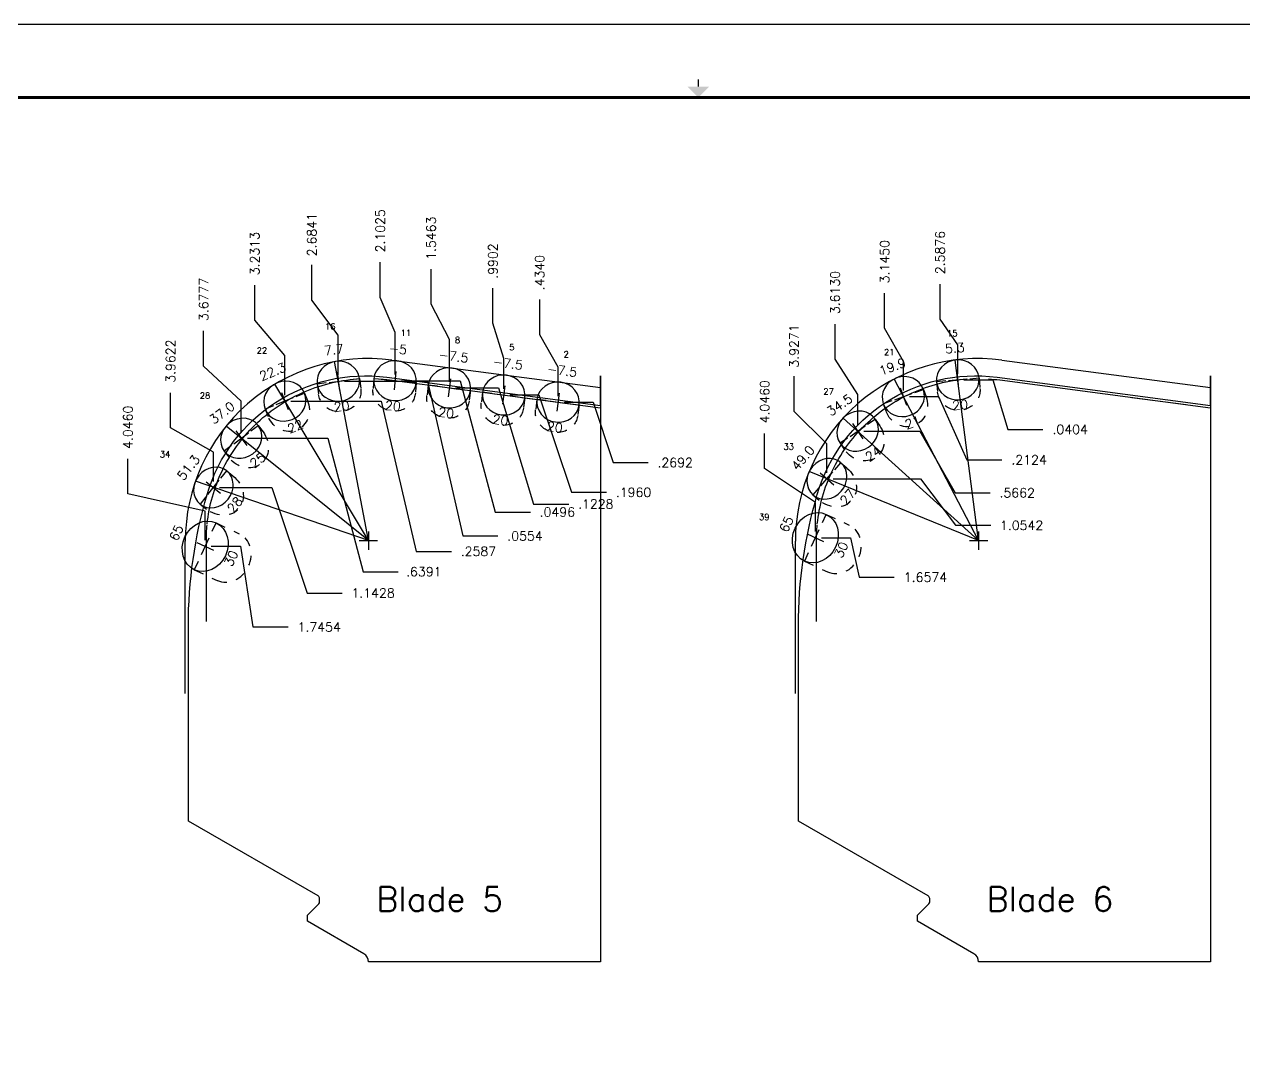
# Model space of a CAD drawing. Extents: x 72.5 to 140.5, y -17.7 to 26.
# Drawn here: x 116.6 to 129.08, y 15.37 to 25.96 of the extents above; entities that cross this region are included whole.
import ezdxf
from ezdxf.enums import TextEntityAlignment as Align

# ---------------------------------------------------------------- set-up
doc = ezdxf.new("R2010")
doc.units = 0
doc.header["$MEASUREMENT"] = 0
doc.header["$PDMODE"] = 3
doc.linetypes.add('CENTER2', pattern=[1.125, 0.75, -0.125, 0.125, -0.125])
doc.linetypes.add('HIDDEN2', pattern=[0.1875, 0.125, -0.0625])
doc.layers.get('0').update_dxf_attribs({"linetype": 'CONTINUOUS'})
doc.layers.get('Defpoints').update_dxf_attribs({"color": 10, "linetype": 'CONTINUOUS'})
doc.layers.add('Blade5', color=7, linetype='CONTINUOUS', true_color=0x0066cc)
for name, color, linetype in [('Blade6', 6, 'CONTINUOUS'), ('CDG-38587R1', 7, 'CONTINUOUS'), ('CLine', 5, 'CENTER2'), ('Dims', 4, 'CONTINUOUS'), ('Title Block', 7, 'CONTINUOUS')]:
    doc.layers.add(name, color=color, linetype=linetype)
doc.styles.add('RomanD', font='romand.shx', dxfattribs={"width": 0.9})
doc.styles.add('RomanS', font='romans')
doc.dimstyles.get("Standard").update_dxf_attribs({"dimtxt": 0.094, "dimasz": 0.18, "dimexe": 0.0625, "dimexo": 0.0625, "dimgap": 0.09, "dimtad": 0, "dimtih": 1, "dimtoh": 1, "dimdec": 4, "dimzin": 4, "dimdsep": 46, "dimtxsty": 'RomanS', "dimcen": 0.09, "dimazin": 1, "dimtfac": 1, "dimtdec": 4, "dimtofl": 0, "dimtmove": 0, "dimatfit": 1, "dimfxl": 1, "dimtolj": 1, "dimtzin": 0, "dimarcsym": 0})

# ---------------------------------------------------------------- blocks, each defined once
blk = doc.blocks.new('CMark')
at = {"layer": 'CLine'}
for p, q in [((-0.094, 0), (0.094, 0)), ((0, 0.094), (0, -0.094))]:
    blk.add_line(p, q, dxfattribs=at)
blk = doc.blocks.new('1108@20')
for p, q in [((-0.124, 0), (-0.218, 0)), ((0.124, 0), (0.218, 0))]:
    blk.add_line(p, q)
at = {"color": 8, "linetype": 'HIDDEN2', "ltscale": 0.5}
blk.add_line((-0.218, 0), (-0.218, -0.108), dxfattribs=at)
at = {"color": 8, "linetype": 'HIDDEN2', "ltscale": 0.5, "flags": 128}
blk.add_lwpolyline([(0.218, 0), (0.218, -0.108)], dxfattribs=at)
at = {"extrusion": (0, 0, -1)}
blk.add_ellipse((0, 0), major_axis=(0.218, 0), ratio=0.939153, dxfattribs=at)
at = {"color": 8, "linetype": 'HIDDEN2', "ltscale": 0.5, "extrusion": (0, 0, -1)}
blk.add_ellipse((0, -0.108), major_axis=(0.218, 0), ratio=0.939153, start_param=0, end_param=3.141593, dxfattribs=at)
at = {"layer": 'CLine'}
blk.add_blockref('CMark', (0, 0), dxfattribs=at)
at = {"style": 'RomanS'}
blk.add_text('20', height=0.094, dxfattribs=at).set_placement((0, -0.258), align=Align.MIDDLE_CENTER)
blk.add_attdef('ANG', text='', height=0.094, dxfattribs=at).set_placement((0, 0.251), align=Align.BOTTOM_CENTER)
blk = doc.blocks.new('1108@22')
for p, q in [((-0.124, 0), (-0.218, 0)), ((0.124, 0), (0.218, 0))]:
    blk.add_line(p, q)
at = {"color": 8, "linetype": 'HIDDEN2', "ltscale": 0.5, "flags": 128}
for points in [[(-0.218, 0), (-0.218, -0.082)], [(0.218, 0), (0.218, -0.082)]]:
    blk.add_lwpolyline(points, dxfattribs=at)
at = {"extrusion": (0, 0, -1)}
blk.add_ellipse((0, 0), major_axis=(0.218, 0), ratio=0.92729, dxfattribs=at)
at = {"color": 8, "linetype": 'HIDDEN2', "ltscale": 0.5, "extrusion": (0, 0, -1)}
blk.add_ellipse((0, -0.082), major_axis=(0, -0.238), ratio=0.914141, start_param=-1.570796, end_param=1.570796, dxfattribs=at)
at = {"layer": 'CLine'}
blk.add_blockref('CMark', (0, 0), dxfattribs=at)
at = {"style": 'RomanS'}
blk.add_text('22', height=0.094, dxfattribs=at).set_placement((0, -0.281), align=Align.MIDDLE_CENTER)
blk.add_attdef('ANG', text='', height=0.094, dxfattribs=at).set_placement((0, 0.251), align=Align.BOTTOM_CENTER)
blk = doc.blocks.new('1108@25')
for p, q in [((-0.124, 0), (-0.218, 0)), ((0.124, 0), (0.218, 0))]:
    blk.add_line(p, q)
at = {"color": 8, "linetype": 'HIDDEN2', "ltscale": 0.5, "flags": 128}
for points in [[(-0.218, 0), (-0.218, -0.082)], [(0.218, 0), (0.218, -0.082)]]:
    blk.add_lwpolyline(points, dxfattribs=at)
at = {"extrusion": (0, 0, -1)}
blk.add_ellipse((0, 0), major_axis=(0.218, 0), ratio=0.906274, dxfattribs=at)
at = {"color": 8, "linetype": 'HIDDEN2', "ltscale": 0.5, "extrusion": (0, 0, -1)}
blk.add_ellipse((0, -0.082), major_axis=(0, -0.249), ratio=0.875339, start_param=-1.570796, end_param=1.570796, dxfattribs=at)
at = {"layer": 'CLine'}
blk.add_blockref('CMark', (0, 0), dxfattribs=at)
at = {"style": 'RomanS'}
blk.add_text('25', height=0.094, dxfattribs=at).set_placement((0, -0.281), align=Align.MIDDLE_CENTER)
blk.add_attdef('ANG', text='', height=0.094, dxfattribs=at).set_placement((0, 0.251), align=Align.BOTTOM_CENTER)
blk = doc.blocks.new('1108@28')
for p, q in [((-0.124, 0), (-0.218, 0)), ((0.124, 0), (0.218, 0))]:
    blk.add_line(p, q)
at = {"color": 8, "linetype": 'HIDDEN2', "ltscale": 0.5, "flags": 128}
for points in [[(-0.218, 0), (-0.218, -0.082)], [(0.218, 0), (0.218, -0.082)]]:
    blk.add_lwpolyline(points, dxfattribs=at)
at = {"extrusion": (0, 0, -1)}
blk.add_ellipse((0, 0), major_axis=(0.218, 0), ratio=0.883049, dxfattribs=at)
at = {"color": 8, "linetype": 'HIDDEN2', "ltscale": 0.5, "extrusion": (0, 0, -1)}
blk.add_ellipse((0, -0.082), major_axis=(0, -0.258), ratio=0.842638, start_param=-1.570796, end_param=1.570796, dxfattribs=at)
at = {"layer": 'CLine'}
blk.add_blockref('CMark', (0, 0), dxfattribs=at)
at = {"style": 'RomanS'}
blk.add_text('28', height=0.094, dxfattribs=at).set_placement((0, -0.281), align=Align.MIDDLE_CENTER)
blk.add_attdef('ANG', text='', height=0.094, dxfattribs=at).set_placement((0, 0.251), align=Align.BOTTOM_CENTER)
blk = doc.blocks.new('1108@21')
for p, q in [((-0.124, 0), (-0.218, 0)), ((0.124, 0), (0.218, 0))]:
    blk.add_line(p, q)
at = {"color": 8, "linetype": 'HIDDEN2', "ltscale": 0.5, "flags": 128}
for points in [[(-0.218, 0), (-0.218, -0.082)], [(0.218, 0), (0.218, -0.082)]]:
    blk.add_lwpolyline(points, dxfattribs=at)
at = {"extrusion": (0, 0, -1)}
blk.add_ellipse((0, 0), major_axis=(0.218, 0), ratio=0.933688, dxfattribs=at)
at = {"color": 8, "linetype": 'HIDDEN2', "ltscale": 0.5, "extrusion": (0, 0, -1)}
blk.add_ellipse((0, -0.082), major_axis=(0, -0.234), ratio=0.928628, start_param=-1.570796, end_param=1.570796, dxfattribs=at)
at = {"layer": 'CLine'}
blk.add_blockref('CMark', (0, 0), dxfattribs=at)
at = {"style": 'RomanS'}
blk.add_text('21', height=0.094, dxfattribs=at).set_placement((0, -0.281), align=Align.MIDDLE_CENTER)
blk.add_attdef('ANG', text='', height=0.094, dxfattribs=at).set_placement((0, 0.251), align=Align.BOTTOM_CENTER)
blk = doc.blocks.new('1108@24')
for p, q in [((-0.124, 0), (-0.218, 0)), ((0.124, 0), (0.218, 0))]:
    blk.add_line(p, q)
at = {"color": 8, "linetype": 'HIDDEN2', "ltscale": 0.5, "flags": 128}
for points in [[(-0.218, 0), (-0.218, -0.082)], [(0.218, 0), (0.218, -0.082)]]:
    blk.add_lwpolyline(points, dxfattribs=at)
at = {"extrusion": (0, 0, -1)}
blk.add_ellipse((0, 0), major_axis=(0.218, 0), ratio=0.91365, dxfattribs=at)
at = {"color": 8, "linetype": 'HIDDEN2', "ltscale": 0.5, "extrusion": (0, 0, -1)}
blk.add_ellipse((0, -0.082), major_axis=(0, -0.245), ratio=0.887543, start_param=-1.570796, end_param=1.570796, dxfattribs=at)
at = {"layer": 'CLine'}
blk.add_blockref('CMark', (0, 0), dxfattribs=at)
at = {"style": 'RomanS'}
blk.add_text('24', height=0.094, dxfattribs=at).set_placement((0, -0.281), align=Align.MIDDLE_CENTER)
blk.add_attdef('ANG', text='', height=0.094, dxfattribs=at).set_placement((0, 0.251), align=Align.BOTTOM_CENTER)
blk = doc.blocks.new('1108@27')
for p, q in [((-0.124, 0), (-0.218, 0)), ((0.124, 0), (0.218, 0))]:
    blk.add_line(p, q)
at = {"color": 8, "linetype": 'HIDDEN2', "ltscale": 0.5, "flags": 128}
for points in [[(-0.218, 0), (-0.218, -0.082)], [(0.218, 0), (0.218, -0.082)]]:
    blk.add_lwpolyline(points, dxfattribs=at)
at = {"extrusion": (0, 0, -1)}
blk.add_ellipse((0, 0), major_axis=(0.218, 0), ratio=0.891109, dxfattribs=at)
at = {"color": 8, "linetype": 'HIDDEN2', "ltscale": 0.5, "extrusion": (0, 0, -1)}
blk.add_ellipse((0, -0.082), major_axis=(0, -0.255), ratio=0.852922, start_param=-1.570796, end_param=1.570796, dxfattribs=at)
at = {"layer": 'CLine'}
blk.add_blockref('CMark', (0, 0), dxfattribs=at)
at = {"style": 'RomanS'}
blk.add_text('27', height=0.094, dxfattribs=at).set_placement((0, -0.281), align=Align.MIDDLE_CENTER)
blk.add_attdef('ANG', text='', height=0.094, dxfattribs=at).set_placement((0, 0.251), align=Align.BOTTOM_CENTER)
blk = doc.blocks.new('*D183')
at = {"layer": 'Defpoints', "color": 0, "transparency": 16777216}
for p in [(121.871, 23.139), (122.494, 22.358), (122.06, 22.088)]:
    blk.add_point(p, dxfattribs=at)
at = {"layer": 'Dims', "color": 0, "lineweight": -2, "transparency": 16777216}
for p, q in [((121.871, 22.779), (121.871, 23.139)), ((122.06, 22.448), (121.871, 22.779)), ((122.06, 22.151), (122.06, 22.448))]:
    blk.add_line(p, q, dxfattribs=at)
at = {"layer": 'Dims', "color": 0, "transparency": 16777216, "insert": (121.871, 23.415), "char_height": 0.094, "attachment_point": 5, "rotation": 90, "style": 'RomanS'}
blk.add_mtext('\\A1;.4340', dxfattribs=at)
blk = doc.blocks.new('*D184')
at = {"layer": 'Defpoints', "color": 0, "transparency": 16777216}
for p in [(121.392, 23.257), (122.494, 22.358), (121.504, 22.162)]:
    blk.add_point(p, dxfattribs=at)
at = {"layer": 'Dims', "color": 0, "lineweight": -2, "transparency": 16777216}
for p, q in [((121.392, 22.897), (121.392, 23.257)), ((121.504, 22.537), (121.392, 22.897)), ((121.504, 22.224), (121.504, 22.537))]:
    blk.add_line(p, q, dxfattribs=at)
at = {"layer": 'Dims', "color": 0, "transparency": 16777216, "insert": (121.392, 23.533), "char_height": 0.094, "attachment_point": 5, "rotation": 90, "style": 'RomanS'}
blk.add_mtext('\\A1;.9902', dxfattribs=at)
blk = doc.blocks.new('*D185')
at = {"layer": 'Defpoints', "color": 0, "transparency": 16777216}
for p in [(120.76, 23.451), (122.494, 22.358), (120.947, 22.235)]:
    blk.add_point(p, dxfattribs=at)
at = {"layer": 'Dims', "color": 0, "lineweight": -2, "transparency": 16777216}
for p, q in [((120.76, 23.091), (120.76, 23.451)), ((120.947, 22.731), (120.76, 23.091)), ((120.947, 22.297), (120.947, 22.731))]:
    blk.add_line(p, q, dxfattribs=at)
at = {"layer": 'Dims', "color": 0, "transparency": 16777216, "insert": (120.76, 23.767), "char_height": 0.094, "attachment_point": 5, "rotation": 90, "style": 'RomanS'}
blk.add_mtext('\\A1;1.5463', dxfattribs=at)
blk = doc.blocks.new('*D186')
at = {"layer": 'Defpoints', "color": 0, "transparency": 16777216}
for p in [(120.239, 23.521), (122.494, 22.358), (120.391, 22.308)]:
    blk.add_point(p, dxfattribs=at)
at = {"layer": 'Dims', "color": 0, "lineweight": -2, "transparency": 16777216}
for p, q in [((120.239, 23.161), (120.239, 23.521)), ((120.391, 22.801), (120.239, 23.161)), ((120.391, 22.37), (120.391, 22.801))]:
    blk.add_line(p, q, dxfattribs=at)
at = {"layer": 'Dims', "color": 0, "transparency": 16777216, "insert": (120.239, 23.843), "char_height": 0.094, "attachment_point": 5, "rotation": 90, "style": 'RomanS'}
blk.add_mtext('\\A1;2.1025', dxfattribs=at)
blk = doc.blocks.new('*D187')
at = {"layer": 'Defpoints', "color": 0, "transparency": 16777216}
for p in [(119.539, 23.494), (122.494, 22.358), (119.81, 22.302)]:
    blk.add_point(p, dxfattribs=at)
at = {"layer": 'Dims', "color": 0, "lineweight": -2, "transparency": 16777216}
for p, q in [((119.539, 23.134), (119.539, 23.494)), ((119.81, 22.774), (119.539, 23.134)), ((119.81, 22.365), (119.81, 22.774))]:
    blk.add_line(p, q, dxfattribs=at)
at = {"layer": 'Dims', "color": 0, "transparency": 16777216, "insert": (119.539, 23.803), "char_height": 0.094, "attachment_point": 5, "rotation": 90, "style": 'RomanS'}
blk.add_mtext('\\A1;2.6841', dxfattribs=at)
blk = doc.blocks.new('*D188')
at = {"layer": 'Defpoints', "color": 0, "transparency": 16777216}
for p in [(118.955, 23.287), (122.494, 22.358), (119.262, 22.099)]:
    blk.add_point(p, dxfattribs=at)
at = {"layer": 'Dims', "color": 0, "lineweight": -2, "transparency": 16777216}
for p, q in [((118.955, 22.927), (118.955, 23.287)), ((119.262, 22.567), (118.955, 22.927)), ((119.262, 22.161), (119.262, 22.567))]:
    blk.add_line(p, q, dxfattribs=at)
at = {"layer": 'Dims', "color": 0, "transparency": 16777216, "insert": (118.955, 23.609), "char_height": 0.094, "attachment_point": 5, "rotation": 90, "style": 'RomanS'}
blk.add_mtext('\\A1;3.2313', dxfattribs=at)
blk = doc.blocks.new('*D189')
at = {"layer": 'Defpoints', "color": 0, "transparency": 16777216}
for p in [(118.431, 22.818), (122.494, 22.358), (118.816, 21.718)]:
    blk.add_point(p, dxfattribs=at)
at = {"layer": 'Dims', "color": 0, "lineweight": -2, "transparency": 16777216}
for p, q in [((118.431, 22.458), (118.431, 22.818)), ((118.816, 22.098), (118.431, 22.458)), ((118.816, 21.781), (118.816, 22.098))]:
    blk.add_line(p, q, dxfattribs=at)
at = {"layer": 'Dims', "color": 0, "transparency": 16777216, "insert": (118.431, 23.14), "char_height": 0.094, "attachment_point": 5, "rotation": 90, "style": 'RomanS'}
blk.add_mtext('\\A1;3.6777', dxfattribs=at)
blk = doc.blocks.new('*D190')
at = {"layer": 'Defpoints', "color": 0, "transparency": 16777216}
for p in [(122.494, 22.358), (118.093, 22.185), (118.531, 21.215)]:
    blk.add_point(p, dxfattribs=at)
at = {"layer": 'Dims', "color": 0, "lineweight": -2, "transparency": 16777216}
for p, q in [((118.093, 21.825), (118.093, 22.185)), ((118.531, 21.575), (118.093, 21.825)), ((118.531, 21.277), (118.531, 21.575))]:
    blk.add_line(p, q, dxfattribs=at)
at = {"layer": 'Dims', "color": 0, "transparency": 16777216, "insert": (118.093, 22.508), "char_height": 0.094, "attachment_point": 5, "rotation": 90, "style": 'RomanS'}
blk.add_mtext('\\A1;3.9622', dxfattribs=at)
blk = doc.blocks.new('*D191')
at = {"layer": 'Defpoints', "color": 0, "transparency": 16777216}
for p in [(122.494, 22.358), (122.06, 22.088), (122.982, 21.47)]:
    blk.add_point(p, dxfattribs=at)
at = {"layer": 'Dims', "color": 0, "lineweight": -2, "transparency": 16777216}
for p, q in [((122.122, 22.088), (122.42, 22.088)), ((122.42, 22.088), (122.622, 21.47)), ((122.622, 21.47), (122.982, 21.47))]:
    blk.add_line(p, q, dxfattribs=at)
at = {"layer": 'Dims', "color": 0, "transparency": 16777216, "insert": (123.258, 21.47), "char_height": 0.094, "attachment_point": 5, "style": 'RomanS'}
blk.add_mtext('\\A1;.2692', dxfattribs=at)
blk = doc.blocks.new('*D192')
at = {"layer": 'Defpoints', "color": 0, "transparency": 16777216}
for p in [(122.494, 22.358), (121.504, 22.162), (122.556, 21.165)]:
    blk.add_point(p, dxfattribs=at)
at = {"layer": 'Dims', "color": 0, "lineweight": -2, "transparency": 16777216}
for p, q in [((121.566, 22.162), (121.864, 22.162)), ((121.864, 22.162), (122.196, 21.165)), ((122.196, 21.165), (122.556, 21.165))]:
    blk.add_line(p, q, dxfattribs=at)
at = {"layer": 'Dims', "color": 0, "transparency": 16777216, "insert": (122.832, 21.165), "char_height": 0.094, "attachment_point": 5, "style": 'RomanS'}
blk.add_mtext('\\A1;.1960', dxfattribs=at)
blk = doc.blocks.new('*D193')
at = {"layer": 'Defpoints', "color": 0, "transparency": 16777216}
for p in [(122.494, 22.358), (120.947, 22.235), (122.169, 21.045)]:
    blk.add_point(p, dxfattribs=at)
at = {"layer": 'Dims', "color": 0, "lineweight": -2, "transparency": 16777216}
for p, q in [((121.01, 22.235), (121.449, 22.235)), ((121.449, 22.235), (121.809, 21.045)), ((121.809, 21.045), (122.169, 21.045))]:
    blk.add_line(p, q, dxfattribs=at)
at = {"layer": 'Dims', "color": 0, "transparency": 16777216, "insert": (122.445, 21.045), "char_height": 0.094, "attachment_point": 5, "style": 'RomanS'}
blk.add_mtext('\\A1;.1228', dxfattribs=at)
blk = doc.blocks.new('*D194')
at = {"layer": 'Defpoints', "color": 0, "transparency": 16777216}
for p in [(122.494, 22.358), (120.391, 22.308), (121.776, 20.963)]:
    blk.add_point(p, dxfattribs=at)
at = {"layer": 'Dims', "color": 0, "lineweight": -2, "transparency": 16777216}
for p, q in [((120.454, 22.308), (121.056, 22.308)), ((121.056, 22.308), (121.416, 20.963)), ((121.416, 20.963), (121.776, 20.963))]:
    blk.add_line(p, q, dxfattribs=at)
at = {"layer": 'Dims', "color": 0, "transparency": 16777216, "insert": (122.052, 20.963), "char_height": 0.094, "attachment_point": 5, "style": 'RomanS'}
blk.add_mtext('\\A1;.0496', dxfattribs=at)
blk = doc.blocks.new('*D195')
at = {"layer": 'Defpoints', "color": 0, "transparency": 16777216}
for p in [(122.494, 22.358), (119.81, 22.302), (121.443, 20.718)]:
    blk.add_point(p, dxfattribs=at)
at = {"layer": 'Dims', "color": 0, "lineweight": -2, "transparency": 16777216}
for p, q in [((119.872, 22.302), (120.723, 22.302)), ((120.723, 22.302), (121.083, 20.718)), ((121.083, 20.718), (121.443, 20.718))]:
    blk.add_line(p, q, dxfattribs=at)
at = {"layer": 'Dims', "color": 0, "transparency": 16777216, "insert": (121.721, 20.718), "char_height": 0.094, "attachment_point": 5, "style": 'RomanS'}
blk.add_mtext('\\A1;.0554', dxfattribs=at)
blk = doc.blocks.new('*D196')
at = {"layer": 'Defpoints', "color": 0, "transparency": 16777216}
for p in [(122.494, 22.358), (119.262, 22.099), (120.968, 20.56)]:
    blk.add_point(p, dxfattribs=at)
at = {"layer": 'Dims', "color": 0, "lineweight": -2, "transparency": 16777216}
for p, q in [((119.325, 22.099), (120.248, 22.099)), ((120.248, 22.099), (120.608, 20.56)), ((120.608, 20.56), (120.968, 20.56))]:
    blk.add_line(p, q, dxfattribs=at)
at = {"layer": 'Dims', "color": 0, "transparency": 16777216, "insert": (121.244, 20.56), "char_height": 0.094, "attachment_point": 5, "style": 'RomanS'}
blk.add_mtext('\\A1;.2587', dxfattribs=at)
blk = doc.blocks.new('*D197')
at = {"layer": 'Defpoints', "color": 0, "transparency": 16777216}
for p in [(122.494, 22.358), (118.816, 21.718), (120.423, 20.352)]:
    blk.add_point(p, dxfattribs=at)
at = {"layer": 'Dims', "color": 0, "lineweight": -2, "transparency": 16777216}
for p, q in [((118.879, 21.718), (119.703, 21.718)), ((119.703, 21.718), (120.063, 20.352)), ((120.063, 20.352), (120.423, 20.352))]:
    blk.add_line(p, q, dxfattribs=at)
at = {"layer": 'Dims', "color": 0, "transparency": 16777216, "insert": (120.685, 20.352), "char_height": 0.094, "attachment_point": 5, "style": 'RomanS'}
blk.add_mtext('\\A1;.6391', dxfattribs=at)
blk = doc.blocks.new('*D198')
at = {"layer": 'Defpoints', "color": 0, "transparency": 16777216}
for p in [(122.494, 22.358), (118.531, 21.215), (119.85, 20.134)]:
    blk.add_point(p, dxfattribs=at)
at = {"layer": 'Dims', "color": 0, "lineweight": -2, "transparency": 16777216}
for p, q in [((118.594, 21.215), (119.13, 21.215)), ((119.13, 21.215), (119.49, 20.134)), ((119.49, 20.134), (119.85, 20.134))]:
    blk.add_line(p, q, dxfattribs=at)
at = {"layer": 'Dims', "color": 0, "transparency": 16777216, "insert": (120.166, 20.134), "char_height": 0.094, "attachment_point": 5, "style": 'RomanS'}
blk.add_mtext('\\A1;1.1428', dxfattribs=at)
blk = doc.blocks.new('*D199')
at = {"layer": 'Defpoints', "color": 0, "transparency": 16777216}
for p in [(125.97, 23.297), (128.739, 22.358), (126.151, 22.317)]:
    blk.add_point(p, dxfattribs=at)
at = {"layer": 'Dims', "color": 0, "lineweight": -2, "transparency": 16777216}
for p, q in [((125.97, 22.937), (125.97, 23.297)), ((126.151, 22.677), (125.97, 22.937)), ((126.151, 22.38), (126.151, 22.677))]:
    blk.add_line(p, q, dxfattribs=at)
at = {"layer": 'Dims', "color": 0, "transparency": 16777216, "insert": (125.97, 23.62), "char_height": 0.094, "attachment_point": 5, "rotation": 90, "style": 'RomanS'}
blk.add_mtext('\\A1;2.5876', dxfattribs=at)
blk = doc.blocks.new('*D200')
at = {"layer": 'Defpoints', "color": 0, "transparency": 16777216}
for p in [(125.402, 23.205), (128.739, 22.358), (125.594, 22.145)]:
    blk.add_point(p, dxfattribs=at)
at = {"layer": 'Dims', "color": 0, "lineweight": -2, "transparency": 16777216}
for p, q in [((125.402, 22.845), (125.402, 23.205)), ((125.594, 22.505), (125.402, 22.845)), ((125.594, 22.208), (125.594, 22.505))]:
    blk.add_line(p, q, dxfattribs=at)
at = {"layer": 'Dims', "color": 0, "transparency": 16777216, "insert": (125.402, 23.527), "char_height": 0.094, "attachment_point": 5, "rotation": 90, "style": 'RomanS'}
blk.add_mtext('\\A1;3.1450', dxfattribs=at)
blk = doc.blocks.new('*D201')
at = {"layer": 'Defpoints', "color": 0, "transparency": 16777216}
for p in [(124.895, 22.888), (128.739, 22.358), (125.126, 21.791)]:
    blk.add_point(p, dxfattribs=at)
at = {"layer": 'Dims', "color": 0, "lineweight": -2, "transparency": 16777216}
for p, q in [((124.895, 22.528), (124.895, 22.888)), ((125.126, 22.168), (124.895, 22.528)), ((125.126, 21.854), (125.126, 22.168))]:
    blk.add_line(p, q, dxfattribs=at)
at = {"layer": 'Dims', "color": 0, "transparency": 16777216, "insert": (124.895, 23.211), "char_height": 0.094, "attachment_point": 5, "rotation": 90, "style": 'RomanS'}
blk.add_mtext('\\A1;3.6130', dxfattribs=at)
blk = doc.blocks.new('*D202')
at = {"layer": 'Defpoints', "color": 0, "transparency": 16777216}
for p in [(124.475, 22.354), (128.739, 22.358), (124.812, 21.303)]:
    blk.add_point(p, dxfattribs=at)
at = {"layer": 'Dims', "color": 0, "lineweight": -2, "transparency": 16777216}
for p, q in [((124.475, 21.994), (124.475, 22.354)), ((124.812, 21.663), (124.475, 21.994)), ((124.812, 21.366), (124.812, 21.663))]:
    blk.add_line(p, q, dxfattribs=at)
at = {"layer": 'Dims', "color": 0, "transparency": 16777216, "insert": (124.475, 22.663), "char_height": 0.094, "attachment_point": 5, "rotation": 90, "style": 'RomanS'}
blk.add_mtext('\\A1;3.9271', dxfattribs=at)
blk = doc.blocks.new('*D203')
at = {"layer": 'Defpoints', "color": 0, "transparency": 16777216}
for p in [(128.739, 22.358), (126.151, 22.317), (127.023, 21.809)]:
    blk.add_point(p, dxfattribs=at)
at = {"layer": 'Dims', "color": 0, "lineweight": -2, "transparency": 16777216}
for p, q in [((126.213, 22.317), (126.511, 22.317)), ((126.511, 22.317), (126.663, 21.809)), ((126.663, 21.809), (127.023, 21.809))]:
    blk.add_line(p, q, dxfattribs=at)
at = {"layer": 'Dims', "color": 0, "transparency": 16777216, "insert": (127.301, 21.809), "char_height": 0.094, "attachment_point": 5, "style": 'RomanS'}
blk.add_mtext('\\A1;.0404', dxfattribs=at)
blk = doc.blocks.new('*D204')
at = {"layer": 'Defpoints', "color": 0, "transparency": 16777216}
for p in [(128.739, 22.358), (125.594, 22.145), (126.603, 21.498)]:
    blk.add_point(p, dxfattribs=at)
at = {"layer": 'Dims', "color": 0, "lineweight": -2, "transparency": 16777216}
for p, q in [((125.656, 22.145), (125.954, 22.145)), ((125.954, 22.145), (126.243, 21.498)), ((126.243, 21.498), (126.603, 21.498))]:
    blk.add_line(p, q, dxfattribs=at)
at = {"layer": 'Dims', "color": 0, "transparency": 16777216, "insert": (126.881, 21.498), "char_height": 0.094, "attachment_point": 5, "style": 'RomanS'}
blk.add_mtext('\\A1;.2124', dxfattribs=at)
blk = doc.blocks.new('*D205')
at = {"layer": 'Defpoints', "color": 0, "transparency": 16777216}
for p in [(128.739, 22.358), (125.126, 21.791), (126.483, 21.16)]:
    blk.add_point(p, dxfattribs=at)
at = {"layer": 'Dims', "color": 0, "lineweight": -2, "transparency": 16777216}
for p, q in [((125.188, 21.791), (125.763, 21.791)), ((125.763, 21.791), (126.123, 21.16)), ((126.123, 21.16), (126.483, 21.16))]:
    blk.add_line(p, q, dxfattribs=at)
at = {"layer": 'Dims', "color": 0, "transparency": 16777216, "insert": (126.759, 21.16), "char_height": 0.094, "attachment_point": 5, "style": 'RomanS'}
blk.add_mtext('\\A1;.5662', dxfattribs=at)
blk = doc.blocks.new('*D206')
at = {"layer": 'Defpoints', "color": 0, "transparency": 16777216}
for p in [(128.739, 22.358), (124.812, 21.303), (126.488, 20.827)]:
    blk.add_point(p, dxfattribs=at)
at = {"layer": 'Dims', "color": 0, "lineweight": -2, "transparency": 16777216}
for p, q in [((124.874, 21.303), (125.768, 21.303)), ((125.768, 21.303), (126.128, 20.827)), ((126.128, 20.827), (126.488, 20.827))]:
    blk.add_line(p, q, dxfattribs=at)
at = {"layer": 'Dims', "color": 0, "transparency": 16777216, "insert": (126.804, 20.827), "char_height": 0.094, "attachment_point": 5, "style": 'RomanS'}
blk.add_mtext('\\A1;1.0542', dxfattribs=at)
blk = doc.blocks.new('1313@30')
for p, q in [((-0.17, 0), (-0.265, 0)), ((0.171, 0), (0.264, 0))]:
    blk.add_line(p, q)
at = {"color": 8, "linetype": 'HIDDEN2', "ltscale": 0.5}
blk.add_line((-0.265, 0), (-0.265, -0.26), dxfattribs=at)
at = {"color": 8, "linetype": 'HIDDEN2', "ltscale": 0.5, "flags": 128}
blk.add_lwpolyline([(0.264, 0), (0.264, -0.26)], dxfattribs=at)
blk.add_ellipse((0, 0), major_axis=(0.264, 0), ratio=0.866025)
at = {"color": 8, "linetype": 'HIDDEN2', "ltscale": 0.5}
blk.add_ellipse((0, -0.26), major_axis=(0.264, 0), ratio=0.866025, start_param=3.141593, end_param=6.283185, dxfattribs=at)
blk.add_blockref('CMark', (0, 0))
at = {"style": 'RomanS'}
blk.add_text('30', height=0.094, dxfattribs=at).set_placement((0, -0.292), align=Align.MIDDLE_CENTER)
blk.add_attdef('ANG', text='', height=0.094, dxfattribs=at).set_placement((0, 0.251), align=Align.BOTTOM_CENTER)
blk = doc.blocks.new('*D250')
at = {"layer": 'Defpoints', "color": 0, "transparency": 16777216}
for p in [(128.739, 22.358), (124.174, 21.769), (124.693, 20.7)]:
    blk.add_point(p, dxfattribs=at)
at = {"layer": 'Dims', "color": 0, "lineweight": -2, "transparency": 16777216}
for p, q in [((124.174, 21.409), (124.174, 21.769)), ((124.693, 21.06), (124.174, 21.409)), ((124.693, 20.763), (124.693, 21.06))]:
    blk.add_line(p, q, dxfattribs=at)
at = {"layer": 'Dims', "color": 0, "transparency": 16777216, "insert": (124.174, 22.092), "char_height": 0.094, "attachment_point": 5, "rotation": 90, "style": 'RomanS'}
blk.add_mtext('\\A1;4.0460', dxfattribs=at)
blk = doc.blocks.new('*D251')
at = {"layer": 'Defpoints', "color": 0, "transparency": 16777216}
for p in [(128.739, 22.358), (124.693, 20.7), (125.501, 20.296)]:
    blk.add_point(p, dxfattribs=at)
at = {"layer": 'Dims', "color": 0, "lineweight": -2, "transparency": 16777216}
for p, q in [((124.755, 20.7), (125.053, 20.7)), ((125.053, 20.7), (125.141, 20.296)), ((125.141, 20.296), (125.501, 20.296))]:
    blk.add_line(p, q, dxfattribs=at)
at = {"layer": 'Dims', "color": 0, "transparency": 16777216, "insert": (125.82, 20.296), "char_height": 0.094, "attachment_point": 5, "style": 'RomanS'}
blk.add_mtext('\\A1;1.6574', dxfattribs=at)
blk = doc.blocks.new('*D252')
at = {"layer": 'Defpoints', "color": 0, "transparency": 16777216}
for p in [(122.494, 22.358), (117.656, 21.509), (118.448, 20.612)]:
    blk.add_point(p, dxfattribs=at)
at = {"layer": 'Dims', "color": 0, "lineweight": -2, "transparency": 16777216}
for p, q in [((117.656, 21.149), (117.656, 21.509)), ((118.448, 20.972), (117.656, 21.149)), ((118.448, 20.675), (118.448, 20.972))]:
    blk.add_line(p, q, dxfattribs=at)
at = {"layer": 'Dims', "color": 0, "transparency": 16777216, "insert": (117.656, 21.831), "char_height": 0.094, "attachment_point": 5, "rotation": 90, "style": 'RomanS'}
blk.add_mtext('\\A1;4.0460', dxfattribs=at)
blk = doc.blocks.new('*D253')
at = {"layer": 'Defpoints', "color": 0, "transparency": 16777216}
for p in [(122.494, 22.358), (118.448, 20.612), (119.295, 19.786)]:
    blk.add_point(p, dxfattribs=at)
at = {"layer": 'Dims', "color": 0, "lineweight": -2, "transparency": 16777216}
for p, q in [((118.51, 20.612), (118.808, 20.612)), ((118.808, 20.612), (118.935, 19.786)), ((118.935, 19.786), (119.295, 19.786))]:
    blk.add_line(p, q, dxfattribs=at)
at = {"layer": 'Dims', "color": 0, "transparency": 16777216, "insert": (119.614, 19.786), "char_height": 0.094, "attachment_point": 5, "style": 'RomanS'}
blk.add_mtext('\\A1;1.7454', dxfattribs=at)
blk = doc.blocks.new('COT_Dblock')
at = {"layer": 'Title Block', "color": 8}
blk.add_lwpolyline([(0, 0), (34, 0), (34, 22), (0, 22)], close=True, dxfattribs=at)
at = {"layer": 'Title Block', "const_width": 0.015}
blk.add_lwpolyline([(17, 21.438), (17, 21.363)], dxfattribs=at)
at = {"layer": 'Title Block', "const_width": 0.03}
blk.add_lwpolyline([(33.13, 21.25), (0.87, 21.25), (0.87, 0.75), (33.13, 0.75)], close=True, dxfattribs=at)
at = {"layer": 'Title Block'}
blk.add_solid([(16.887, 21.363), (17.113, 21.363), (17, 21.25)], dxfattribs=at)
at = {"layer": 'Title Block', "color": 1, "style": 'RomanS', "flags": 8}
for tag, p in [('FNAME', (0.62, 3.75)), ('REVDATE', (0.62, 2.25)), ('USER', (0.62, 0.75))]:
    blk.add_attdef(tag, text='', height=0.047, rotation=90, dxfattribs=at).set_placement(p, align=Align.BOTTOM_LEFT)
at = {"layer": 'Title Block', "color": 3, "style": 'RomanS', "flags": 8}
blk.add_attdef('DRAWN', text='', height=0.11, dxfattribs=at).set_placement((28.7, 1.984), align=Align.MIDDLE_CENTER)
for tag, p in [('DDATE', (28.356, 1.672)), ('CHECK', (28.356, 1.406)), ('MATRL', (28.356, 1.149)), ('PDATE', (28.356, 0.883)), ('SCALE', (29.896, 0.855)), ('SHEET', (32.005, 0.855))]:
    blk.add_attdef(tag, text='', height=0.094, dxfattribs=at).set_placement(p, align=Align.MIDDLE_LEFT)
at = {"layer": 'Title Block', "color": 3, "style": 'RomanD', "width": 0.9, "flags": 8}
for tag, height, p in [('TITL1', 0.125, (31.337, 1.684)), ('TITL2', 0.094, (31.337, 1.514)), ('TITL3', 0.094, (31.337, 1.374))]:
    blk.add_attdef(tag, text='', height=height, dxfattribs=at).set_placement(p, align=Align.MIDDLE_CENTER)
at = {"layer": 'Title Block', "color": 3, "style": 'RomanS', "flags": 8}
for tag, p in [('FSCM#', (30.337, 1.121)), ('DWG#', (31.81, 1.121)), ('REV#', (32.97, 1.121))]:
    blk.add_attdef(tag, text='', height=0.094, dxfattribs=at).set_placement(p, align=Align.TOP_CENTER)

msp = doc.modelspace()

# ---------------------------------------------------------------- linework, layer by layer
for p, q in [((120.11872, 20.67004), (119.77161, 22.50297)), ((120.35781, 22.51853), (122.49372, 22.23734)), ((126.36361, 20.67004), (126.12483, 22.51986)), ((126.6027, 22.51853), (128.73861, 22.23734)), ((122.49372, 22.05943), (122.49372, 22.35754)), ((128.73861, 22.05943), (128.73861, 22.35754)), ((120.11872, 20.67004), (119.15852, 22.27217)), ((126.36361, 20.67004), (125.49944, 22.32547)), ((120.11872, 20.67004), (118.66156, 21.84272)), ((126.36361, 20.67004), (124.97763, 21.92539)), ((126.36361, 20.67004), (124.62987, 21.37752)), ((120.11872, 20.67004), (118.34721, 21.27798)), ((118.24372, 19.10341), (118.24372, 20.66453)), ((124.48861, 19.10341), (124.48861, 20.66453))]:
    msp.add_line(p, q)
at = {"color": 1, "flags": 128}
for points in [[(119.43857, 22.18376, -0.08840398), (120.00333, 22.32553)], [(120.221, 22.32639, -0.01730887), (120.33533, 22.31535), (122.49372, 22.03119)], [(125.68346, 22.18376, -0.08840398), (126.24822, 22.32553)], [(126.46589, 22.32639, -0.01730887), (126.58022, 22.31535), (128.73861, 22.03119)], [(118.95732, 21.8554, -0.08845416), (119.43857, 22.18376)], [(125.20221, 21.8554, -0.08845416), (125.68346, 22.18376)], [(118.62034, 21.38333, -0.08773015), (118.95579, 21.85391)], [(124.86523, 21.38333, -0.08773015), (125.20068, 21.85391)], [(118.46805, 20.84094, -0.08549005), (118.62034, 21.38333)], [(124.71294, 20.84094, -0.08549005), (124.86523, 21.38333)], [(118.45922, 19.84279), (118.45922, 20.67004, -0.02433535), (118.46708, 20.8313, -0.02433535)], [(124.70411, 19.84279), (124.70411, 20.67004, -0.02433535), (124.71197, 20.8313, -0.02433535)]]:
    msp.add_lwpolyline(points, format="xyb", dxfattribs=at)
for points in [[(121.68895, 22.13714), (122.2451, 22.06392)], [(127.93384, 22.13714), (128.48999, 22.06392)]]:
    msp.add_lwpolyline(points, dxfattribs=at)
for centre in [(120.11372, 20.66453), (126.35861, 20.66453)]:
    msp.add_arc(centre, 1.87, 82.5, 180)
at = {"layer": 'CDG-38587R1', "color": 7, "linetype": 'Continuous', "flags": 128}
for points in [[(122.49372, 22.35754), (122.49372, 16.35754), (120.17872, 16.35754), (120.11872, 16.35754, 0.26794919), (120.07185, 16.43873), (119.49372, 16.77251), (119.49372, 16.83501), (119.60957, 16.95086, 0.19891237), (119.61872, 16.97296), (119.61872, 17.00447, 0.26794919), (119.6031, 17.03154), (118.27497, 17.79833), (118.27497, 19.79833, -0.07133291), (118.46797, 21.14425, -0.36980878), (120.30774, 22.34311), (122.49372, 22.05532)], [(128.73861, 22.35754), (128.73861, 16.35754), (126.42361, 16.35754), (126.36361, 16.35754, 0.26794919), (126.31674, 16.43873), (125.73861, 16.77251), (125.73861, 16.83501), (125.85446, 16.95086, 0.19891237), (125.86361, 16.97296), (125.86361, 17.00447, 0.26794919), (125.84799, 17.03154), (124.51986, 17.79833), (124.51986, 19.79833, -0.07133291), (124.71286, 21.14425, -0.36980878), (126.55263, 22.34311), (128.73861, 22.05532)]]:
    msp.add_lwpolyline(points, format="xyb", dxfattribs=at)

# ---------------------------------------------------------------- block references
for name, p in [('COT_Dblock', (106.49537, 3.9569)), ('CMark', (120.11872, 20.67004)), ('CMark', (126.36361, 20.67004))]:
    msp.add_blockref(name, p)
at = {"layer": 'Blade5'}
for name, p, rotation, values in [('1108@20', (119.80965, 22.30213), 7.699999999999999, {'ANG': '7.7'}), ('1108@20', (120.39123, 22.30799), 355, {'ANG': '-5'}), ('1108@20', (120.9474, 22.23477), 352.5, {'ANG': '-7.5'}), ('1108@22', (119.26243, 22.0988), 22.3, {'ANG': '22.3'}), ('1108@20', (121.50356, 22.16155), 352.5, {'ANG': '-7.5'}), ('1108@20', (122.05971, 22.08833), 352.5, {'ANG': '-7.5'}), ('1108@25', (118.81604, 21.7184), 37, {'ANG': '37.0'}), ('1108@28', (118.5315, 21.21474), 51.3, {'ANG': '51.3'}), ('1313@30', (118.4477, 20.61213), 65, {'ANG': '65'})]:
    msp.add_blockref(name, p, dxfattribs=dict(at, rotation=rotation)).add_auto_attribs(values)
at = {"layer": 'Blade6'}
for name, p, rotation, values in [('1108@20', (126.15099, 22.31714), 5.300000000000001, {'ANG': '5.3'}), ('1108@21', (125.59358, 22.14514), 19.9, {'ANG': '19.9'}), ('1108@24', (125.12565, 21.79132), 34.50000000000001, {'ANG': '34.5'}), ('1108@27', (124.81154, 21.30338), 49, {'ANG': '49.0'}), ('1313@30', (124.69259, 20.7001), 65, {'ANG': '65'})]:
    msp.add_blockref(name, p, dxfattribs=dict(at, rotation=rotation)).add_auto_attribs(values)

# ---------------------------------------------------------------- texts
at = {"style": 'RomanS'}
for s, p in [('Blade 5', (120.20051, 16.87476)), ('Blade 6', (126.4454, 16.87476))]:
    msp.add_text(s, height=0.25, dxfattribs=at).set_placement(p)
at = {"layer": 'Blade5', "style": 'RomanS'}
for s, p in [('16', (119.67381, 22.83231)), ('11', (120.44743, 22.76641)), ('8', (121.0036, 22.69318)), ('22', (118.97458, 22.5863)), ('5', (121.55976, 22.61996)), ('2', (122.11591, 22.54675)), ('28', (118.39187, 22.12482)), ('34', (117.98316, 21.52294))]:
    msp.add_text(s, height=0.0625, dxfattribs=at).set_placement(p)
at = {"layer": 'Blade6', "style": 'RomanS'}
for s, p in [('15', (126.0413, 22.76202)), ('21', (125.39552, 22.56969)), ('27', (124.77473, 22.16671)), ('33', (124.36718, 21.60163)), ('39', (124.11641, 20.88138))]:
    msp.add_text(s, height=0.0625, dxfattribs=at).set_placement(p)

# ---------------------------------------------------------------- dimensions: what is measured, and where the dimension line sits
at = {"layer": 'Dims'}
for feature_location, offset, dtype, origin, picture, middle in [((119.80965, 22.30213), (-0.27098, 1.19173), 1, (122.49372, 22.35754), '*D187', (119.53867, 23.80319)), ((120.39123, 22.30799), (-0.15183, 1.21253), 1, (122.49372, 22.35754), '*D186', (120.23941, 23.84328)), ((120.9474, 22.23477), (-0.18719, 1.21635), 1, (122.49372, 22.35754), '*D185', (120.76021, 23.76717)), ((119.26243, 22.0988), (-0.30766, 1.18781), 1, (122.49372, 22.35754), '*D188', (118.95477, 23.60937)), ((125.59358, 22.14514), (-0.19116, 1.05956), 1, (128.73861, 22.35754), '*D200', (125.40243, 23.52746)), ((126.15099, 22.31714), (-0.18104, 0.98027), 1, (128.73861, 22.35754), '*D199', (125.96996, 23.62018)), ((121.50356, 22.16155), (-0.11144, 1.09526), 1, (122.49372, 22.35754), '*D184', (121.39212, 23.53256)), ((122.05971, 22.08833), (-0.18846, 1.0505), 1, (122.49372, 22.35754), '*D183', (121.87126, 23.41459)), ((118.81604, 21.7184), (-0.38515, 1.09918), 1, (122.49372, 22.35754), '*D189', (118.43089, 23.14034)), ((125.12565, 21.79132), (-0.23073, 1.09705), 1, (128.73861, 22.35754), '*D201', (124.89492, 23.21114)), ((124.81154, 21.30338), (-0.33681, 1.05052), 1, (128.73861, 22.35754), '*D202', (124.47473, 22.66324)), ((118.5315, 21.21474), (-0.43894, 0.97019), 1, (122.49372, 22.35754), '*D190', (118.09255, 22.5077)), ((118.4477, 20.61213), (-0.79138, 0.89654), 1, (122.49372, 22.35754), '*D252', (117.65632, 21.83144)), ((118.4477, 20.61213), (0.84765, -0.82586), 0, (122.49372, 22.35754), '*D253', (119.61364, 19.78627)), ((118.5315, 21.21474), (1.31823, -1.08044), 0, (122.49372, 22.35754), '*D198', (120.16577, 20.13429)), ((118.81604, 21.7184), (1.60667, -1.36595), 0, (122.49372, 22.35754), '*D197', (120.68505, 20.35245)), ((119.26243, 22.0988), (1.70599, -1.53911), 0, (122.49372, 22.35754), '*D196', (121.24418, 20.55969)), ((119.80965, 22.30213), (1.63353, -1.58427), 0, (122.49372, 22.35754), '*D195', (121.72118, 20.71785)), ((120.391235, 22.307987), (1.384828, -1.344711), 0, (122.493724, 22.357544), '*D194', (122.051824, 20.963276)), ((120.9474, 22.23477), (1.22157, -1.18968), 0, (122.49372, 22.35754), '*D193', (122.44473, 21.04508)), ((121.50356, 22.16155), (1.05286, -0.99648), 0, (122.49372, 22.35754), '*D192', (122.83218, 21.16507)), ((122.05971, 22.08833), (0.92236, -0.61785), 0, (122.49372, 22.35754), '*D191', (123.25783, 21.47048)), ((124.69259, 20.7001), (-0.51875, 1.06896), 1, (128.73861, 22.35754), '*D250', (124.17385, 22.09182)), ((124.69259, 20.7001), (0.80876, -0.4037), 0, (128.73861, 22.35754), '*D251', (125.81963, 20.2964)), ((124.81154, 21.30338), (1.67684, -0.47655), 0, (128.73861, 22.35754), '*D206', (126.80443, 20.82683)), ((125.12565, 21.79132), (1.35728, -0.63181), 0, (128.73861, 22.35754), '*D205', (126.75868, 21.15951)), ((125.59358, 22.14514), (1.0094, -0.64749), 0, (128.73861, 22.35754), '*D204', (126.88098, 21.49765)), ((126.15099, 22.31714), (0.87218, -0.50863), 0, (128.73861, 22.35754), '*D203', (127.30117, 21.80852))]:
    dim = msp.add_ordinate_dim(feature_location=feature_location, offset=offset, dtype=dtype, origin=origin, dimstyle='Standard', dxfattribs=at)
    dim.commit()
    dim.dimension.update_dxf_attribs({"geometry": picture, "text_midpoint": middle})

doc.saveas('drawing.dxf')
